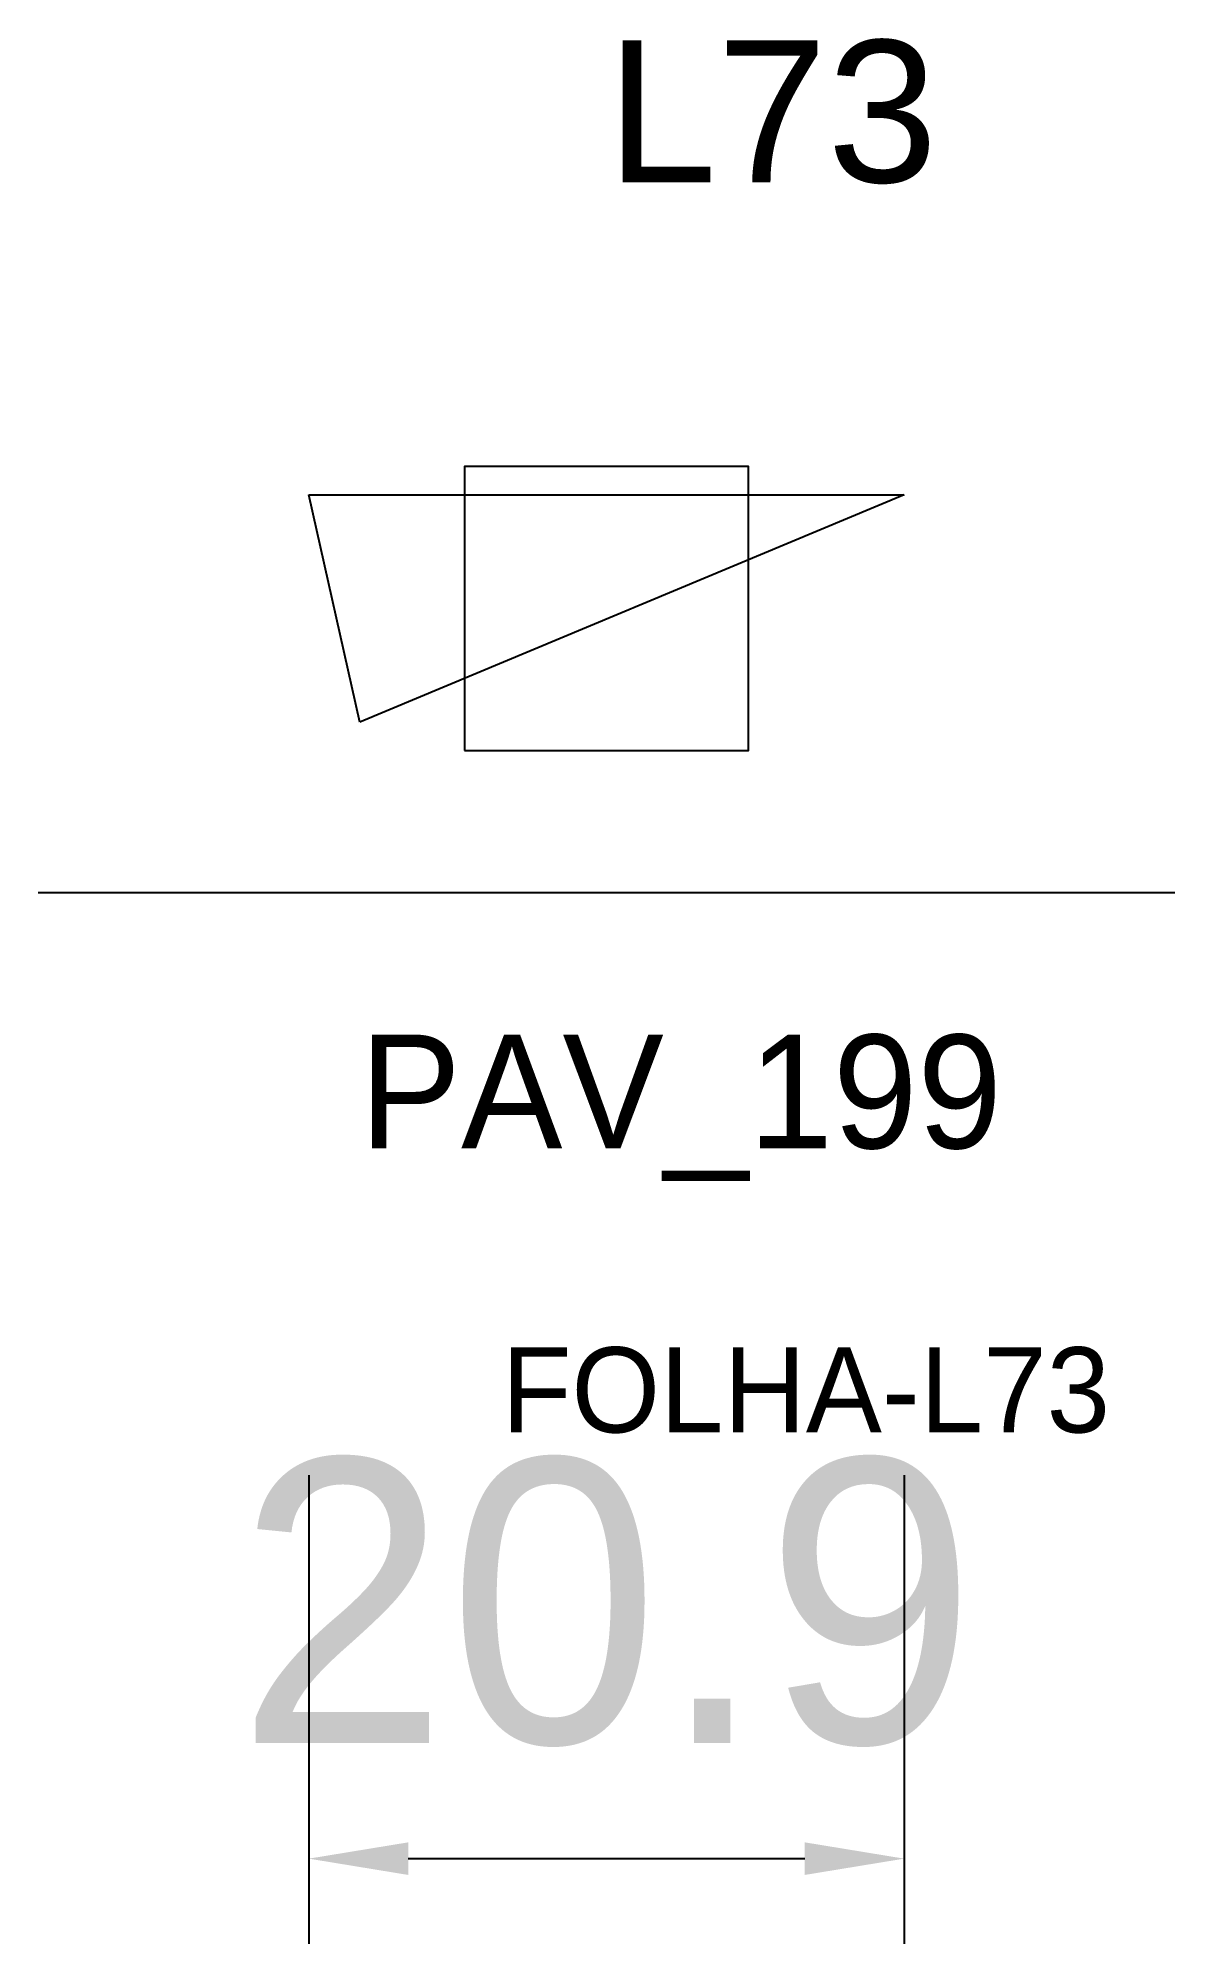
# Model space of a CAD drawing. Header units: metres. Extents: x 212.7 to 252.7, y 150.5 to 217.6.
import ezdxf

# ---------------------------------------------------------------- set-up
doc = ezdxf.new("R2010")
doc.units = ezdxf.units.M
for name, color, linetype in [('COTA', 241, 'CONTINUOUS'), ('FOLHA', 255, 'CONTINUOUS'), ('Hachura', 251, 'CONTINUOUS'), ('NOMENCLATURA', 7, 'CONTINUOUS'), ('Nível', 160, 'CONTINUOUS'), ('Painéis', 200, 'CONTINUOUS'), ('Pilares', 5, 'CONTINUOUS'), ('SARR_2.2x7', 40, 'CONTINUOUS')]:
    doc.layers.add(name, color=color, linetype=linetype)
doc.styles.add('ARIAL', font='Arial.ttf')
doc.dimstyles.new('EZ DXF', dxfattribs={"dimtxt": 10, "dimasz": 3.5, "dimexe": 3, "dimexo": 1.5, "dimgap": 1, "dimtad": 1, "dimdec": 1, "dimdsep": 46, "dimcen": 2.5, "dimazin": 3, "dimtfac": 1, "dimtmove": 0, "dimatfit": 3})

# ---------------------------------------------------------------- blocks, each defined once
blk = doc.blocks.new('_CLOSEDFILLED')
at = {"color": 0, "linetype": 'BYBLOCK'}
blk.add_solid([(-1, 0.164), (0, 0), (-1, -0.164)], dxfattribs=at)
blk = doc.blocks.new('*D1')
for p, q in [((222.2, 167), (222.2, 150.5)), ((243.15, 167), (243.15, 150.5)), ((225.7, 153.5), (239.65, 153.5))]:
    blk.add_line(p, q)
at = {"layer": 'Defpoints'}
for p in [(222.2, 168.5), (243.15, 168.5), (222.2, 153.5)]:
    blk.add_point(p, dxfattribs=at)
at = {"layer": 'COTA', "xscale": 3.5, "yscale": 3.5, "rotation": 180}
blk.add_blockref('_CLOSEDFILLED', (222.2, 153.5), dxfattribs=at)
at = {"layer": 'COTA', "xscale": 3.5, "yscale": 3.5}
blk.add_blockref('_CLOSEDFILLED', (243.15, 153.5), dxfattribs=at)
at = {"layer": 'COTA', "insert": (232.675, 162.5), "char_height": 10, "attachment_point": 5}
blk.add_mtext('20.9', dxfattribs=at)
blk = doc.blocks.new('*D2')
for p, q in [((222.2, 167), (222.2, 150.5)), ((243.15, 167), (243.15, 150.5)), ((225.7, 153.5), (239.65, 153.5))]:
    blk.add_line(p, q)
at = {"layer": 'Defpoints'}
for p in [(222.2, 168.5), (243.15, 168.5), (222.2, 153.5)]:
    blk.add_point(p, dxfattribs=at)
at = {"layer": 'COTA', "xscale": 3.5, "yscale": 3.5, "rotation": 180}
blk.add_blockref('_CLOSEDFILLED', (222.2, 153.5), dxfattribs=at)
at = {"layer": 'COTA', "xscale": 3.5, "yscale": 3.5}
blk.add_blockref('_CLOSEDFILLED', (243.15, 153.5), dxfattribs=at)
at = {"layer": 'COTA', "insert": (232.675, 162.5), "char_height": 10, "attachment_point": 5}
blk.add_mtext('20.9', dxfattribs=at)

msp = doc.modelspace()

# ---------------------------------------------------------------- hatches: boundary and pattern name
at = {"layer": 'Hachura'}
h = msp.add_hatch(dxfattribs=at)
h.set_pattern_fill('ANSI31', scale=50)
h.paths.add_polyline_path([(223.99, 193.5), (222.2, 201.5), (243.15, 201.5)])
h = msp.add_hatch(dxfattribs=at)
h.set_pattern_fill('ANSI31', scale=50)
h.paths.add_polyline_path([(223.99, 193.5), (222.2, 201.5), (243.15, 201.5)])

# ---------------------------------------------------------------- linework, layer by layer
at = {"layer": 'Painéis', "color": 200}
for p, q in [((223.99, 193.5), (222.2, 201.5)), ((222.2, 201.5), (243.15, 201.5)), ((223.99, 193.5), (222.2, 201.5)), ((222.2, 201.5), (243.15, 201.5)), ((243.15, 201.5), (223.99, 193.5)), ((243.15, 201.5), (223.99, 193.5))]:
    msp.add_line(p, q, dxfattribs=at)
at = {"layer": 'Pilares'}
msp.add_lwpolyline([(227.675, 192.5), (237.675, 192.5), (237.675, 202.5), (227.675, 202.5)], close=True, dxfattribs=at)
msp.add_lwpolyline([(227.675, 192.5), (237.675, 192.5), (237.675, 202.5), (227.675, 202.5)], close=True, dxfattribs=at)
at = {"layer": 'SARR_2.2x7'}
msp.add_line((212.675, 187.5), (252.675, 187.5), dxfattribs=at)
msp.add_line((212.675, 187.5), (252.675, 187.5), dxfattribs=at)

# ---------------------------------------------------------------- texts
at = {"layer": 'FOLHA'}
msp.add_text('FOLHA-L73', height=3, dxfattribs=at).set_placement((228.99, 168.5))
msp.add_text('FOLHA-L73', height=3, dxfattribs=at).set_placement((228.99, 168.5))
at = {"layer": 'NOMENCLATURA', "insert": (232.675, 217.5), "char_height": 5, "attachment_point": 1, "style": 'ARIAL'}
msp.add_mtext('L73', dxfattribs=at)
msp.add_mtext('L73', dxfattribs=at)
at = {"layer": 'Nível'}
msp.add_text('PAV_199', height=4, dxfattribs=at).set_placement((223.99, 178.5))
msp.add_text('PAV_199', height=4, dxfattribs=at).set_placement((223.99, 178.5))

# ---------------------------------------------------------------- dimensions: what is measured, and where the dimension line sits
at = {"layer": 'COTA'}
for picture in ['*D1', '*D2']:
    dim = msp.add_linear_dim(base=(222.2, 153.5), p1=(222.2, 168.5), p2=(243.15, 168.5), dimstyle='EZ DXF', dxfattribs=at)
    dim.commit()
    dim.dimension.update_dxf_attribs({"geometry": picture, "text_midpoint": (232.675, 162.5)})

doc.saveas('drawing.dxf')
